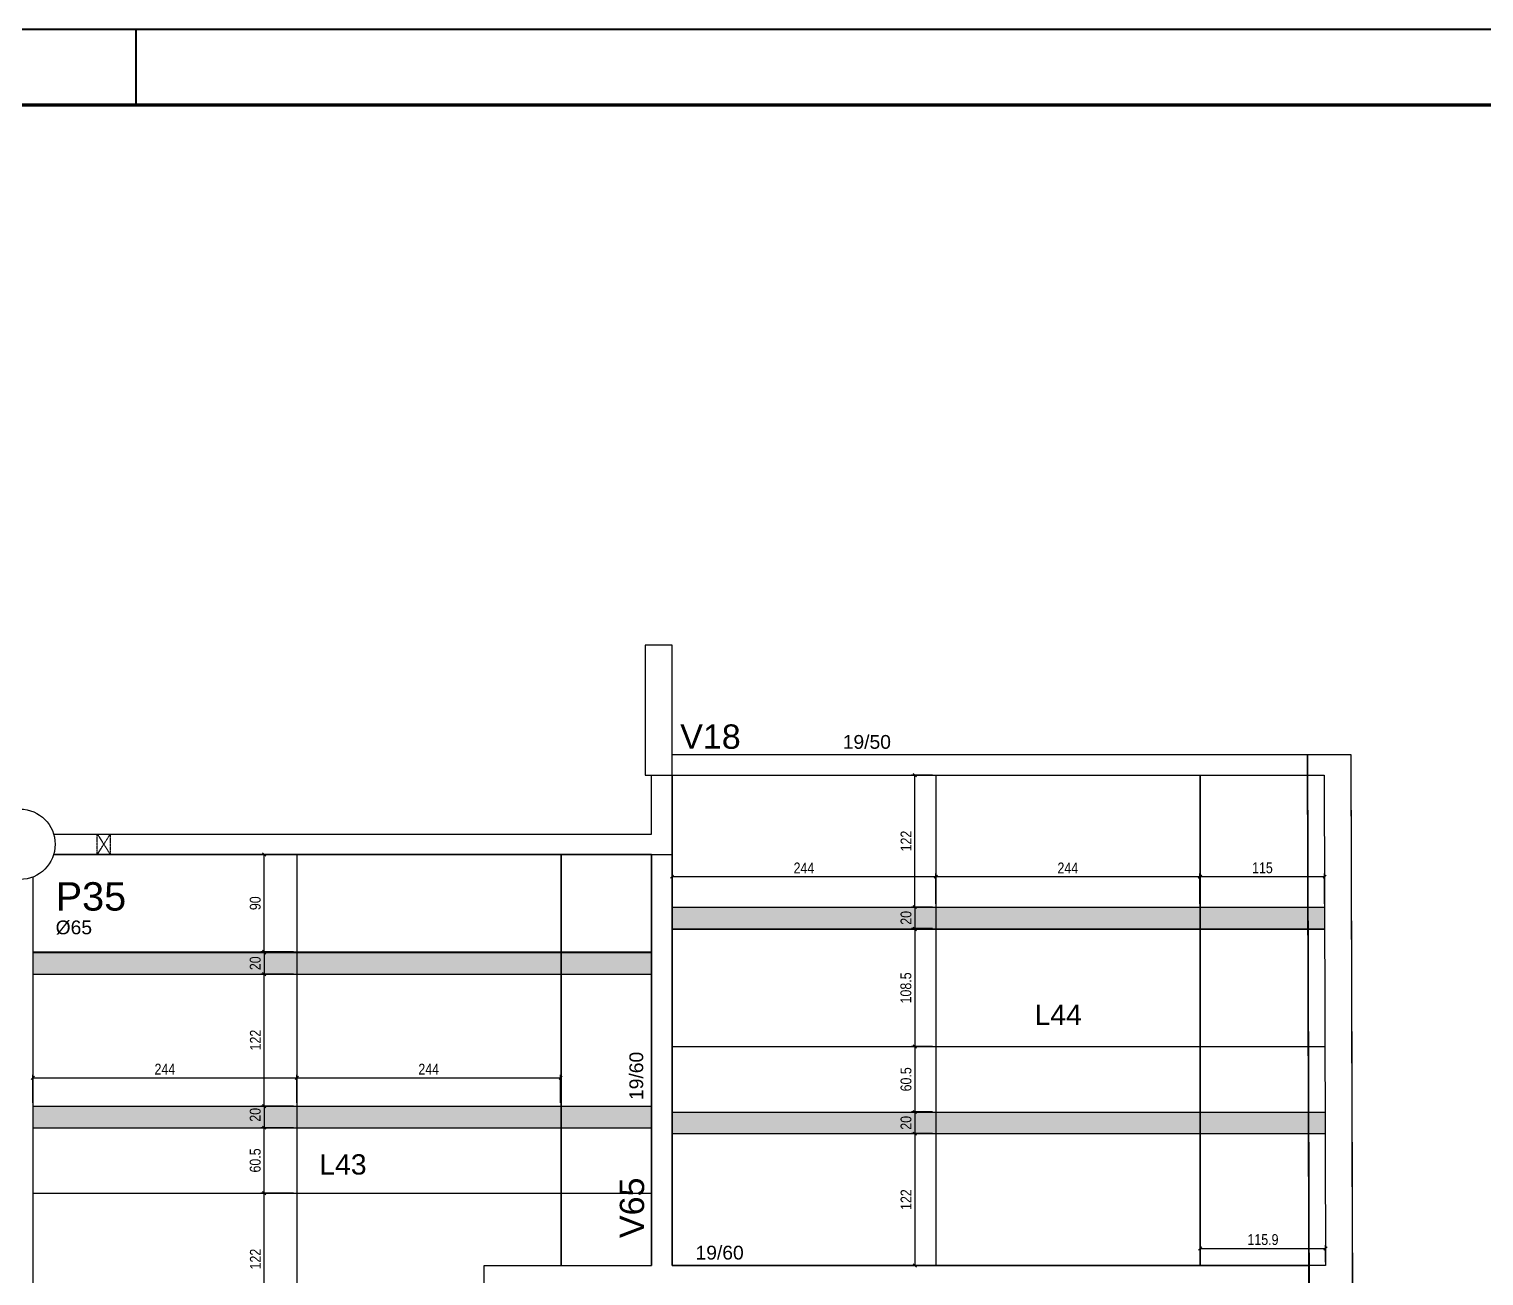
# Model space of a CAD drawing. Extents: x -9338 to -2786, y 930 to 5130.
# Drawn here: x -5477 to -4132, y 3977 to 5130 of the extents above; entities that cross this region are included whole.
import ezdxf

# ---------------------------------------------------------------- set-up
doc = ezdxf.new("R2010")
doc.units = 0
doc.linetypes.add('HIDDEN2', pattern=[0.1875, 0.125, -0.0625])
for name, color, linetype in [('1', 3, 'Continuous'), ('200', 1, 'HIDDEN2'), ('210', 3, 'HIDDEN2'), ('212', 3, 'Continuous'), ('213', 3, 'Continuous'), ('220', 5, 'Continuous'), ('222', 6, 'Continuous'), ('226', 4, 'Continuous'), ('233', 6, 'Continuous'), ('250', 1, 'Continuous'), ('COTA', 2, 'Continuous'), ('Hachura', 7, 'Continuous'), ('Painéis', 200, 'Continuous')]:
    doc.layers.add(name, color=color, linetype=linetype)
doc.layers.add('FOLHA', color=255, linetype='Continuous', lineweight=40)
doc.layers.add('Folhas', color=255, linetype='Continuous', lineweight=9)
doc.styles.add('COTA TECNICA-50', font='techl___.ttf', dxfattribs={"height": 10})
doc.styles.get("Standard").update_dxf_attribs({"font": 'arial.ttf'})
doc.dimstyles.new('COTA PAINEL-50', dxfattribs={"dimtxt": 10, "dimasz": 3, "dimexe": 3, "dimexo": 3, "dimgap": 3, "dimtad": 1, "dimdec": 1, "dimzin": 9, "dimdsep": 46, "dimtxsty": 'COTA TECNICA-50', "dimblk1": 'OBLIQUE', "dimblk2": 'OBLIQUE', "dimsah": 1, "dimcen": 0.9, "dimclrd": 4, "dimclre": 4, "dimclrt": 240, "dimadec": 1, "dimazin": 3, "dimtfac": 1, "dimtdec": 1, "dimtmove": 0, "dimatfit": 3, "dimfxl": 1, "dimtolj": 1, "dimtzin": 12, "dimarcsym": 0})

# ---------------------------------------------------------------- blocks, each defined once
blk = doc.blocks.new('_Oblique')
at = {"color": 0, "linetype": 'ByBlock', "lineweight": -2}
blk.add_line((-0.5, -0.5), (0.5, 0.5), dxfattribs=at)
blk = doc.blocks.new('*D77')
at = {"layer": 'COTA', "color": 4, "lineweight": -2, "transparency": 16777216}
for p, q in [((-4641.4, 4189.5), (-4660.9, 4189.5)), ((-4657.9, 4189.5), (-4657.9, 4129)), ((-4641.4, 4129), (-4660.9, 4129))]:
    blk.add_line(p, q, dxfattribs=at)
at = {"layer": 'Defpoints', "color": 0, "transparency": 16777216}
for p in [(-4638.4, 4189.5), (-4657.9, 4129), (-4638.4, 4129)]:
    blk.add_point(p, dxfattribs=at)
at = {"layer": 'COTA', "color": 4, "lineweight": -2, "transparency": 16777216, "xscale": 3, "yscale": 3, "zscale": 3}
for p, rotation in [((-4657.9, 4189.5), 90), ((-4657.9, 4129), 270)]:
    blk.add_blockref('_Oblique', p, dxfattribs=dict(at, rotation=rotation))
at = {"layer": 'COTA', "color": 240, "transparency": 16777216, "insert": (-4666, 4159.2), "char_height": 10, "attachment_point": 5, "rotation": 90, "style": 'COTA TECNICA-50'}
blk.add_mtext('\\A1;60.5', dxfattribs=at)
blk = doc.blocks.new('*D78')
at = {"layer": 'COTA', "color": 4, "lineweight": -2, "transparency": 16777216}
for p, q in [((-4641.4, 4298), (-4660.9, 4298)), ((-4657.9, 4298), (-4657.9, 4189.5)), ((-4641.4, 4189.5), (-4660.9, 4189.5))]:
    blk.add_line(p, q, dxfattribs=at)
at = {"layer": 'Defpoints', "color": 0, "transparency": 16777216}
for p in [(-4638.4, 4298), (-4657.9, 4189.5), (-4638.4, 4189.5)]:
    blk.add_point(p, dxfattribs=at)
at = {"layer": 'COTA', "color": 4, "lineweight": -2, "transparency": 16777216, "xscale": 3, "yscale": 3, "zscale": 3}
for p, rotation in [((-4657.9, 4298), 90), ((-4657.9, 4189.5), 270)]:
    blk.add_blockref('_Oblique', p, dxfattribs=dict(at, rotation=rotation))
at = {"layer": 'COTA', "color": 240, "transparency": 16777216, "insert": (-4666.1, 4243.7), "char_height": 10, "attachment_point": 5, "rotation": 90, "style": 'COTA TECNICA-50'}
blk.add_mtext('\\A1;108.5', dxfattribs=at)
blk = doc.blocks.new('*D79')
at = {"layer": 'COTA', "color": 4, "lineweight": -2, "transparency": 16777216}
for p, q in [((-4641.4, 4318.5), (-4660.9, 4318.5)), ((-4657.9, 4318.5), (-4657.9, 4298.5)), ((-4641.4, 4298.5), (-4660.9, 4298.5))]:
    blk.add_line(p, q, dxfattribs=at)
at = {"layer": 'Defpoints', "color": 0, "transparency": 16777216}
for p in [(-4638.4, 4318.5), (-4657.9, 4298.5), (-4638.4, 4298.5)]:
    blk.add_point(p, dxfattribs=at)
at = {"layer": 'COTA', "color": 4, "lineweight": -2, "transparency": 16777216, "xscale": 3, "yscale": 3, "zscale": 3}
for p, rotation in [((-4657.9, 4318.5), 90), ((-4657.9, 4298.5), 270)]:
    blk.add_blockref('_Oblique', p, dxfattribs=dict(at, rotation=rotation))
at = {"layer": 'COTA', "color": 240, "transparency": 16777216, "insert": (-4666, 4308.5), "char_height": 10, "attachment_point": 5, "rotation": 90, "style": 'COTA TECNICA-50'}
blk.add_mtext('\\A1;20', dxfattribs=at)
blk = doc.blocks.new('*D80')
at = {"layer": 'COTA', "color": 4, "lineweight": -2, "transparency": 16777216}
for p, q in [((-4641.4, 4440.5), (-4660.9, 4440.5)), ((-4657.9, 4318.5), (-4657.9, 4440.5)), ((-4641.4, 4318.5), (-4660.9, 4318.5))]:
    blk.add_line(p, q, dxfattribs=at)
at = {"layer": 'Defpoints', "color": 0, "transparency": 16777216}
for p in [(-4657.9, 4440.5), (-4638.4, 4440.5), (-4638.4, 4318.5)]:
    blk.add_point(p, dxfattribs=at)
at = {"layer": 'COTA', "color": 4, "lineweight": -2, "transparency": 16777216, "xscale": 3, "yscale": 3, "zscale": 3}
for p, rotation in [((-4657.9, 4440.5), 90), ((-4657.9, 4318.5), 270)]:
    blk.add_blockref('_Oblique', p, dxfattribs=dict(at, rotation=rotation))
at = {"layer": 'COTA', "color": 240, "transparency": 16777216, "insert": (-4666, 4379.5), "char_height": 10, "attachment_point": 5, "rotation": 90, "style": 'COTA TECNICA-50'}
blk.add_mtext('\\A1;122', dxfattribs=at)
blk = doc.blocks.new('*D81')
at = {"layer": 'COTA', "color": 4, "lineweight": -2, "transparency": 16777216}
for p, q in [((-4641.4, 4109), (-4660.9, 4109)), ((-4657.9, 4109), (-4657.9, 3987)), ((-4641.4, 3987), (-4660.9, 3987))]:
    blk.add_line(p, q, dxfattribs=at)
at = {"layer": 'Defpoints', "color": 0, "transparency": 16777216}
for p in [(-4638.4, 4109), (-4657.9, 3987), (-4638.4, 3987)]:
    blk.add_point(p, dxfattribs=at)
at = {"layer": 'COTA', "color": 4, "lineweight": -2, "transparency": 16777216, "xscale": 3, "yscale": 3, "zscale": 3}
for p, rotation in [((-4657.9, 4109), 90), ((-4657.9, 3987), 270)]:
    blk.add_blockref('_Oblique', p, dxfattribs=dict(at, rotation=rotation))
at = {"layer": 'COTA', "color": 240, "transparency": 16777216, "insert": (-4666, 4048), "char_height": 10, "attachment_point": 5, "rotation": 90, "style": 'COTA TECNICA-50'}
blk.add_mtext('\\A1;122', dxfattribs=at)
blk = doc.blocks.new('*D82')
at = {"layer": 'COTA', "color": 4, "lineweight": -2, "transparency": 16777216}
for p, q in [((-4641.4, 4129), (-4660.9, 4129)), ((-4657.9, 4129), (-4657.9, 4109)), ((-4641.4, 4109), (-4660.9, 4109))]:
    blk.add_line(p, q, dxfattribs=at)
at = {"layer": 'Defpoints', "color": 0, "transparency": 16777216}
for p in [(-4638.4, 4129), (-4657.9, 4109), (-4638.4, 4109)]:
    blk.add_point(p, dxfattribs=at)
at = {"layer": 'COTA', "color": 4, "lineweight": -2, "transparency": 16777216, "xscale": 3, "yscale": 3, "zscale": 3}
for p, rotation in [((-4657.9, 4129), 90), ((-4657.9, 4109), 270)]:
    blk.add_blockref('_Oblique', p, dxfattribs=dict(at, rotation=rotation))
at = {"layer": 'COTA', "color": 240, "transparency": 16777216, "insert": (-4666, 4119), "char_height": 10, "attachment_point": 5, "rotation": 90, "style": 'COTA TECNICA-50'}
blk.add_mtext('\\A1;20', dxfattribs=at)
blk = doc.blocks.new('*D83')
at = {"layer": 'COTA', "color": 4, "lineweight": -2, "transparency": 16777216}
for p, q in [((-4882.4, 4321.5), (-4882.4, 4349.6)), ((-4882.4, 4346.6), (-4638.4, 4346.6)), ((-4638.4, 4321.5), (-4638.4, 4349.6))]:
    blk.add_line(p, q, dxfattribs=at)
at = {"layer": 'Defpoints', "color": 0, "transparency": 16777216}
for p in [(-4638.4, 4346.6), (-4882.4, 4318.5), (-4638.4, 4318.5)]:
    blk.add_point(p, dxfattribs=at)
at = {"layer": 'COTA', "color": 4, "lineweight": -2, "transparency": 16777216, "xscale": 3, "yscale": 3, "zscale": 3, "rotation": 180}
blk.add_blockref('_Oblique', (-4882.4, 4346.6), dxfattribs=at)
at = {"layer": 'COTA', "color": 4, "lineweight": -2, "transparency": 16777216, "xscale": 3, "yscale": 3, "zscale": 3}
blk.add_blockref('_Oblique', (-4638.4, 4346.6), dxfattribs=at)
at = {"layer": 'COTA', "color": 240, "transparency": 16777216, "insert": (-4760.4, 4354.6), "char_height": 10, "attachment_point": 5, "style": 'COTA TECNICA-50'}
blk.add_mtext('\\A1;244', dxfattribs=at)
blk = doc.blocks.new('*D84')
at = {"layer": 'COTA', "color": 4, "lineweight": -2, "transparency": 16777216}
for p, q in [((-4638.4, 4321.5), (-4638.4, 4349.6)), ((-4638.4, 4346.6), (-4394.4, 4346.6)), ((-4394.4, 4321.5), (-4394.4, 4349.6))]:
    blk.add_line(p, q, dxfattribs=at)
at = {"layer": 'Defpoints', "color": 0, "transparency": 16777216}
for p in [(-4394.4, 4346.6), (-4638.4, 4318.5), (-4394.4, 4318.5)]:
    blk.add_point(p, dxfattribs=at)
at = {"layer": 'COTA', "color": 4, "lineweight": -2, "transparency": 16777216, "xscale": 3, "yscale": 3, "zscale": 3, "rotation": 180}
blk.add_blockref('_Oblique', (-4638.4, 4346.6), dxfattribs=at)
at = {"layer": 'COTA', "color": 4, "lineweight": -2, "transparency": 16777216, "xscale": 3, "yscale": 3, "zscale": 3}
blk.add_blockref('_Oblique', (-4394.4, 4346.6), dxfattribs=at)
at = {"layer": 'COTA', "color": 240, "transparency": 16777216, "insert": (-4516.4, 4354.6), "char_height": 10, "attachment_point": 5, "style": 'COTA TECNICA-50'}
blk.add_mtext('\\A1;244', dxfattribs=at)
blk = doc.blocks.new('*D85')
at = {"layer": 'COTA', "color": 4, "lineweight": -2, "transparency": 16777216}
for p, q in [((-4393.9, 4321.5), (-4393.9, 4349.6)), ((-4393.9, 4346.6), (-4278.9, 4346.6)), ((-4278.9, 4321.5), (-4278.9, 4349.6))]:
    blk.add_line(p, q, dxfattribs=at)
at = {"layer": 'Defpoints', "color": 0, "transparency": 16777216}
for p in [(-4278.9, 4346.6), (-4393.9, 4318.5), (-4278.9, 4318.5)]:
    blk.add_point(p, dxfattribs=at)
at = {"layer": 'COTA', "color": 4, "lineweight": -2, "transparency": 16777216, "xscale": 3, "yscale": 3, "zscale": 3, "rotation": 180}
blk.add_blockref('_Oblique', (-4393.9, 4346.6), dxfattribs=at)
at = {"layer": 'COTA', "color": 4, "lineweight": -2, "transparency": 16777216, "xscale": 3, "yscale": 3, "zscale": 3}
blk.add_blockref('_Oblique', (-4278.9, 4346.6), dxfattribs=at)
at = {"layer": 'COTA', "color": 240, "transparency": 16777216, "insert": (-4336.4, 4354.7), "char_height": 10, "attachment_point": 5, "style": 'COTA TECNICA-50'}
blk.add_mtext('\\A1;115', dxfattribs=at)
blk = doc.blocks.new('*D86')
at = {"layer": 'COTA', "color": 4, "lineweight": -2, "transparency": 16777216}
for p, q in [((-4393.9, 3990), (-4393.9, 4005.9)), ((-4393.9, 4002.9), (-4278, 4002.9)), ((-4278, 3990.3), (-4278, 4005.9))]:
    blk.add_line(p, q, dxfattribs=at)
at = {"layer": 'Defpoints', "color": 0, "transparency": 16777216}
for p in [(-4278, 4002.9), (-4393.9, 3987), (-4278, 3987.3)]:
    blk.add_point(p, dxfattribs=at)
at = {"layer": 'COTA', "color": 4, "lineweight": -2, "transparency": 16777216, "xscale": 3, "yscale": 3, "zscale": 3, "rotation": 180}
blk.add_blockref('_Oblique', (-4393.9, 4002.9), dxfattribs=at)
at = {"layer": 'COTA', "color": 4, "lineweight": -2, "transparency": 16777216, "xscale": 3, "yscale": 3, "zscale": 3}
blk.add_blockref('_Oblique', (-4278, 4002.9), dxfattribs=at)
at = {"layer": 'COTA', "color": 240, "transparency": 16777216, "insert": (-4335.9, 4011), "char_height": 10, "attachment_point": 5, "style": 'COTA TECNICA-50'}
blk.add_mtext('\\A1;115.9', dxfattribs=at)
blk = doc.blocks.new('*D236')
at = {"layer": 'COTA', "color": 4, "lineweight": -2, "transparency": 16777216}
for p, q in [((-5473.4, 4137.5), (-5473.4, 4163.5)), ((-5473.4, 4160.5), (-5229.4, 4160.5)), ((-5229.4, 4137.5), (-5229.4, 4163.5))]:
    blk.add_line(p, q, dxfattribs=at)
at = {"layer": 'Defpoints', "color": 0, "transparency": 16777216}
for p in [(-5229.4, 4160.5), (-5473.4, 4134.5), (-5229.4, 4134.5)]:
    blk.add_point(p, dxfattribs=at)
at = {"layer": 'COTA', "color": 4, "lineweight": -2, "transparency": 16777216, "xscale": 3, "yscale": 3, "zscale": 3, "rotation": 180}
blk.add_blockref('_Oblique', (-5473.4, 4160.5), dxfattribs=at)
at = {"layer": 'COTA', "color": 4, "lineweight": -2, "transparency": 16777216, "xscale": 3, "yscale": 3, "zscale": 3}
blk.add_blockref('_Oblique', (-5229.4, 4160.5), dxfattribs=at)
at = {"layer": 'COTA', "color": 240, "transparency": 16777216, "insert": (-5351.4, 4168.6), "char_height": 10, "attachment_point": 5, "style": 'COTA TECNICA-50'}
blk.add_mtext('\\A1;244', dxfattribs=at)
blk = doc.blocks.new('*D237')
at = {"layer": 'COTA', "color": 4, "lineweight": -2, "transparency": 16777216}
for p, q in [((-5229.4, 4137.5), (-5229.4, 4163.5)), ((-5229.4, 4160.5), (-4985.4, 4160.5)), ((-4985.4, 4137.5), (-4985.4, 4163.5))]:
    blk.add_line(p, q, dxfattribs=at)
at = {"layer": 'Defpoints', "color": 0, "transparency": 16777216}
for p in [(-4985.4, 4160.5), (-5229.4, 4134.5), (-4985.4, 4134.5)]:
    blk.add_point(p, dxfattribs=at)
at = {"layer": 'COTA', "color": 4, "lineweight": -2, "transparency": 16777216, "xscale": 3, "yscale": 3, "zscale": 3, "rotation": 180}
blk.add_blockref('_Oblique', (-5229.4, 4160.5), dxfattribs=at)
at = {"layer": 'COTA', "color": 4, "lineweight": -2, "transparency": 16777216, "xscale": 3, "yscale": 3, "zscale": 3}
blk.add_blockref('_Oblique', (-4985.4, 4160.5), dxfattribs=at)
at = {"layer": 'COTA', "color": 240, "transparency": 16777216, "insert": (-5107.4, 4168.6), "char_height": 10, "attachment_point": 5, "style": 'COTA TECNICA-50'}
blk.add_mtext('\\A1;244', dxfattribs=at)
blk = doc.blocks.new('*D241')
at = {"layer": 'COTA', "color": 4, "lineweight": -2, "transparency": 16777216}
for p, q in [((-5232.4, 4054), (-5262.6, 4054)), ((-5259.6, 3932), (-5259.6, 4054)), ((-5232.4, 3932), (-5262.6, 3932))]:
    blk.add_line(p, q, dxfattribs=at)
at = {"layer": 'Defpoints', "color": 0, "transparency": 16777216}
for p in [(-5259.6, 4054), (-5229.4, 4054), (-5229.4, 3932)]:
    blk.add_point(p, dxfattribs=at)
at = {"layer": 'COTA', "color": 4, "lineweight": -2, "transparency": 16777216, "xscale": 3, "yscale": 3, "zscale": 3}
for p, rotation in [((-5259.6, 4054), 90), ((-5259.6, 3932), 270)]:
    blk.add_blockref('_Oblique', p, dxfattribs=dict(at, rotation=rotation))
at = {"layer": 'COTA', "color": 240, "transparency": 16777216, "insert": (-5267.7, 3993), "char_height": 10, "attachment_point": 5, "rotation": 90, "style": 'COTA TECNICA-50'}
blk.add_mtext('\\A1;122', dxfattribs=at)
blk = doc.blocks.new('*D242')
at = {"layer": 'COTA', "color": 4, "lineweight": -2, "transparency": 16777216}
for p, q in [((-5232.4, 4114.5), (-5262.6, 4114.5)), ((-5259.6, 4054), (-5259.6, 4114.5)), ((-5232.4, 4054), (-5262.6, 4054))]:
    blk.add_line(p, q, dxfattribs=at)
at = {"layer": 'Defpoints', "color": 0, "transparency": 16777216}
for p in [(-5259.6, 4114.5), (-5229.4, 4114.5), (-5229.4, 4054)]:
    blk.add_point(p, dxfattribs=at)
at = {"layer": 'COTA', "color": 4, "lineweight": -2, "transparency": 16777216, "xscale": 3, "yscale": 3, "zscale": 3}
for p, rotation in [((-5259.6, 4114.5), 90), ((-5259.6, 4054), 270)]:
    blk.add_blockref('_Oblique', p, dxfattribs=dict(at, rotation=rotation))
at = {"layer": 'COTA', "color": 240, "transparency": 16777216, "insert": (-5267.8, 4084.2), "char_height": 10, "attachment_point": 5, "rotation": 90, "style": 'COTA TECNICA-50'}
blk.add_mtext('\\A1;60.5', dxfattribs=at)
blk = doc.blocks.new('*D235')
at = {"layer": 'COTA', "color": 4, "lineweight": -2, "transparency": 16777216}
for p, q in [((-5232.4, 4134.5), (-5262.6, 4134.5)), ((-5259.6, 4134.5), (-5259.6, 4114.5)), ((-5232.4, 4114.5), (-5262.6, 4114.5))]:
    blk.add_line(p, q, dxfattribs=at)
at = {"layer": 'Defpoints', "color": 0, "transparency": 16777216}
for p in [(-5229.4, 4134.5), (-5259.6, 4114.5), (-5229.4, 4114.5)]:
    blk.add_point(p, dxfattribs=at)
at = {"layer": 'COTA', "color": 4, "lineweight": -2, "transparency": 16777216, "xscale": 3, "yscale": 3, "zscale": 3}
for p, rotation in [((-5259.6, 4134.5), 90), ((-5259.6, 4114.5), 270)]:
    blk.add_blockref('_Oblique', p, dxfattribs=dict(at, rotation=rotation))
at = {"layer": 'COTA', "color": 240, "transparency": 16777216, "insert": (-5267.8, 4126.4), "char_height": 10, "attachment_point": 5, "rotation": 90, "style": 'COTA TECNICA-50'}
blk.add_mtext('\\A1;20', dxfattribs=at)
blk = doc.blocks.new('*D243')
at = {"layer": 'COTA', "color": 4, "lineweight": -2, "transparency": 16777216}
for p, q in [((-5232.4, 4256.5), (-5262.6, 4256.5)), ((-5259.6, 4134.5), (-5259.6, 4256.5)), ((-5232.4, 4134.5), (-5262.6, 4134.5))]:
    blk.add_line(p, q, dxfattribs=at)
at = {"layer": 'Defpoints', "color": 0, "transparency": 16777216}
for p in [(-5259.6, 4256.5), (-5229.4, 4256.5), (-5229.4, 4134.5)]:
    blk.add_point(p, dxfattribs=at)
at = {"layer": 'COTA', "color": 4, "lineweight": -2, "transparency": 16777216, "xscale": 3, "yscale": 3, "zscale": 3}
for p, rotation in [((-5259.6, 4256.5), 90), ((-5259.6, 4134.5), 270)]:
    blk.add_blockref('_Oblique', p, dxfattribs=dict(at, rotation=rotation))
at = {"layer": 'COTA', "color": 240, "transparency": 16777216, "insert": (-5267.7, 4195.5), "char_height": 10, "attachment_point": 5, "rotation": 90, "style": 'COTA TECNICA-50'}
blk.add_mtext('\\A1;122', dxfattribs=at)
blk = doc.blocks.new('*D244')
at = {"layer": 'COTA', "color": 4, "lineweight": -2, "transparency": 16777216}
for p, q in [((-5232.4, 4276.5), (-5262.6, 4276.5)), ((-5259.6, 4276.5), (-5259.6, 4256.5)), ((-5232.4, 4256.5), (-5262.6, 4256.5))]:
    blk.add_line(p, q, dxfattribs=at)
at = {"layer": 'Defpoints', "color": 0, "transparency": 16777216}
for p in [(-5229.4, 4276.5), (-5259.6, 4256.5), (-5229.4, 4256.5)]:
    blk.add_point(p, dxfattribs=at)
at = {"layer": 'COTA', "color": 4, "lineweight": -2, "transparency": 16777216, "xscale": 3, "yscale": 3, "zscale": 3}
for p, rotation in [((-5259.6, 4276.5), 90), ((-5259.6, 4256.5), 270)]:
    blk.add_blockref('_Oblique', p, dxfattribs=dict(at, rotation=rotation))
at = {"layer": 'COTA', "color": 240, "transparency": 16777216, "insert": (-5267.8, 4266.5), "char_height": 10, "attachment_point": 5, "rotation": 90, "style": 'COTA TECNICA-50'}
blk.add_mtext('\\A1;20', dxfattribs=at)
blk = doc.blocks.new('*D245')
at = {"layer": 'COTA', "color": 4, "lineweight": -2, "transparency": 16777216}
for p, q in [((-5232.4, 4367), (-5262.6, 4367)), ((-5259.6, 4277), (-5259.6, 4367)), ((-5232.4, 4277), (-5262.6, 4277))]:
    blk.add_line(p, q, dxfattribs=at)
at = {"layer": 'Defpoints', "color": 0, "transparency": 16777216}
for p in [(-5259.6, 4367), (-5229.4, 4367), (-5229.4, 4277)]:
    blk.add_point(p, dxfattribs=at)
at = {"layer": 'COTA', "color": 4, "lineweight": -2, "transparency": 16777216, "xscale": 3, "yscale": 3, "zscale": 3}
for p, rotation in [((-5259.6, 4367), 90), ((-5259.6, 4277), 270)]:
    blk.add_blockref('_Oblique', p, dxfattribs=dict(at, rotation=rotation))
at = {"layer": 'COTA', "color": 240, "transparency": 16777216, "insert": (-5267.8, 4322), "char_height": 10, "attachment_point": 5, "rotation": 90, "style": 'COTA TECNICA-50'}
blk.add_mtext('\\A1;90', dxfattribs=at)

msp = doc.modelspace()

# ---------------------------------------------------------------- hatches: boundary and pattern name
at = {"layer": 'Hachura', "true_color": 0x939598}
h = msp.add_hatch(color=252, dxfattribs=at)
h.dxf.hatch_style = 1
h.paths.add_polyline_path([(-4278.85, 4318.48), (-4393.86, 4318.48), (-4393.86, 4298.48), (-4278.8, 4298.48)])
h.paths.add_polyline_path([(-4394.36, 4318.48), (-4638.36, 4318.48), (-4638.36, 4298.48), (-4394.36, 4298.48)])
h.paths.add_polyline_path([(-4638.36, 4318.48), (-4882.36, 4318.48), (-4882.36, 4298.48), (-4638.36, 4298.48)])
h.paths.add_polyline_path([(-4638.36, 4128.98), (-4882.36, 4128.98), (-4882.36, 4108.98), (-4638.36, 4108.98)])
h.paths.add_polyline_path([(-4394.36, 4128.98), (-4638.36, 4128.98), (-4638.36, 4108.98), (-4394.36, 4108.98)])
h.paths.add_polyline_path([(-4278.34, 4128.98), (-4393.86, 4128.98), (-4393.86, 4108.98), (-4278.29, 4108.98)])
h = msp.add_hatch(color=252, dxfattribs=at)
h.dxf.hatch_style = 1
h.paths.add_polyline_path([(-4901.36, 4276.48), (-4984.86, 4276.48), (-4984.86, 4256.48), (-4901.36, 4256.48)])
h.paths.add_polyline_path([(-4985.36, 4276.48), (-5229.36, 4276.48), (-5229.36, 4256.48), (-4985.36, 4256.48)])
h.paths.add_polyline_path([(-5229.36, 4276.48), (-5473.36, 4276.48), (-5473.36, 4256.48), (-5229.36, 4256.48)])
h.paths.add_polyline_path([(-5229.36, 4134.48), (-5473.36, 4134.48), (-5473.36, 4114.48), (-5229.36, 4114.48)])
h.paths.add_polyline_path([(-4985.36, 4134.48), (-5229.36, 4134.48), (-5229.36, 4114.48), (-4985.36, 4114.48)])
h.paths.add_polyline_path([(-4901.36, 4134.48), (-4984.86, 4134.48), (-4984.86, 4114.48), (-4901.36, 4114.48)])
h.paths.add_polyline_path([(-5229.36, 3931.98), (-5473.36, 3931.98), (-5473.36, 3911.98), (-5229.36, 3911.98)])
h.paths.add_polyline_path([(-5056.15, 3931.98), (-5229.36, 3931.98), (-5229.36, 3911.98), (-5056.15, 3911.98)])

# ---------------------------------------------------------------- linework, layer by layer
at = {"layer": '1'}
for p, q in [((-4882.36, 4459.48), (-4294.63, 4459.48)), ((-4901.36, 4385.98), (-4901.36, 4440.48)), ((-4882.36, 4440.48), (-4882.36, 3986.98)), ((-4882.36, 4440.48), (-4294.58, 4440.48)), ((-5454.28, 4385.98), (-4901.36, 4385.98)), ((-5454.28, 4366.98), (-4882.36, 4366.98)), ((-4901.36, 3986.98), (-4901.36, 4366.98)), ((-5473.36, 4346.27), (-5473.36, 3729.48)), ((-5056.15, 3729.48), (-5056.15, 3986.98)), ((-5056.15, 3986.98), (-4901.36, 3986.98)), ((-4882.36, 3986.98), (-4293.36, 3986.98))]:
    msp.add_line(p, q, dxfattribs=at)
at = {"layer": '200'}
for p, q in [((-5413.86, 4366.98), (-5401.86, 4385.98)), ((-5413.86, 4385.98), (-5401.86, 4366.98))]:
    msp.add_line(p, q, dxfattribs=at)
at = {"layer": '210'}
for p, q in [((-5413.86, 4366.98), (-5413.86, 4385.98)), ((-5401.86, 4385.98), (-5401.86, 4366.98))]:
    msp.add_line(p, q, dxfattribs=at)
at = {"layer": '220'}
for p, q in [((-4294.63, 4459.48), (-4290.13, 2786.44)), ((-4254.63, 4459.59), (-4250.02, 2746.42))]:
    msp.add_line(p, q, dxfattribs=at)
for points in [[(-4706.03, 1497.44), (-4706.03, 2097.44), (-4435.03, 2097.44), (-4435.06, 2786.44), (-4290.13, 2786.44), (-4294.63, 4459.48)], [(-4254.63, 4459.59), (-4250.02, 2746.42)]]:
    msp.add_lwpolyline(points, dxfattribs=at)
at = {"layer": '222'}
msp.add_lwpolyline([(-4907.36, 4440.48), (-4882.36, 4440.48), (-4882.36, 4560.48), (-4907.36, 4560.48), (-4907.36, 4440.48)], dxfattribs=at)
msp.add_circle((-5485.36, 4376.48), 32.5, dxfattribs=at)
at = {"layer": '250', "linetype": 'Continuous'}
msp.add_line((-4294.63, 4459.48), (-4254.63, 4459.59), dxfattribs=at)
at = {"layer": 'FOLHA'}
msp.add_line((-5378.11, 5130.12), (-5378.11, 5060.05), dxfattribs=at)
msp.add_lwpolyline([(-2786.27, 5130.12), (-2786.27, 930.12), (-9337.89, 930.12), (-9337.89, 5130.12)], close=True, dxfattribs=at)
at = {"layer": 'Folhas', "color": 30, "const_width": 3}
msp.add_lwpolyline([(-2975.57, 1000.19), (-9162.72, 1000.19), (-9162.72, 5060.05), (-2975.57, 5060.05)], dxfattribs=at)
at = {"layer": 'Painéis'}
for p, q in [((-4882.36, 4440.48), (-4294.58, 4440.48)), ((-4638.36, 4440.48), (-4638.36, 3986.98)), ((-4394.36, 4440.48), (-4394.36, 3986.98)), ((-4393.86, 4440.48), (-4393.86, 3986.98)), ((-4901.36, 4366.98), (-5454.28, 4366.98)), ((-5229.36, 4366.98), (-5229.36, 3729.48)), ((-4985.36, 4366.98), (-4985.36, 3986.98)), ((-4984.86, 4366.98), (-4984.86, 3986.98)), ((-4901.36, 4366.98), (-4901.36, 3986.98)), ((-4901.36, 3986.98), (-4901.36, 4366.98)), ((-5473.36, 4346.27), (-5473.36, 3729.48)), ((-5473.36, 4346.27), (-5473.36, 3729.48)), ((-4882.36, 4318.48), (-4278.85, 4318.48)), ((-4882.36, 4298.48), (-4278.8, 4298.48)), ((-4882.36, 4297.98), (-4278.8, 4297.98)), ((-5473.36, 4276.98), (-4901.36, 4276.98)), ((-5473.36, 4276.48), (-4901.36, 4276.48)), ((-5473.36, 4256.48), (-4901.36, 4256.48)), ((-4882.36, 4189.48), (-4278.51, 4189.48)), ((-5473.36, 4134.48), (-4901.36, 4134.48)), ((-4882.36, 4128.98), (-4278.34, 4128.98)), ((-5473.36, 4114.48), (-4901.36, 4114.48)), ((-4882.36, 4108.98), (-4278.29, 4108.98)), ((-5473.36, 4053.98), (-4902.08, 4053.98)), ((-5056.15, 3729.48), (-5056.15, 3986.98)), ((-5056.15, 3986.98), (-4901.36, 3986.98))]:
    msp.add_line(p, q, dxfattribs=at)
msp.add_lwpolyline([(-4882.36, 3986.98), (-4882.36, 4440.48), (-4279.18, 4440.48), (-4277.96, 3986.98)], close=True, dxfattribs=at)

# ---------------------------------------------------------------- texts
at = {"layer": '212'}
for s, p in [('19/50', (-4724.52, 4464.77)), ('19/60', (-4860.67, 3992.6))]:
    msp.add_text(s, height=12.75, dxfattribs=at).set_placement(p)
msp.add_text('19/60', height=12.75, rotation=90, dxfattribs=at).set_placement((-4909.08, 4140.08))
at = {"layer": '213'}
msp.add_text('%%c65', height=12.75, dxfattribs=at).set_placement((-5452.41, 4293.31))
at = {"layer": '220'}
msp.add_text('P35', height=26.25, dxfattribs=at).set_placement((-5452.41, 4315.18))
at = {"layer": '226'}
for s, p in [('L44', (-4547.16, 4209.53)), ('L43', (-5208.56, 4071.17))]:
    msp.add_text(s, height=18.75, dxfattribs=at).set_placement(p)
at = {"layer": '233'}
msp.add_text('V18', height=22.5, dxfattribs=at).set_placement((-4874.81, 4464.78))
msp.add_text('V65', height=22.5, rotation=90, dxfattribs=at).set_placement((-4908.2, 4012.46))

# ---------------------------------------------------------------- dimensions: what is measured, and where the dimension line sits
at = {"layer": 'COTA'}
for base, p1, p2, picture, middle in [((-4657.93, 4440.48), (-4638.36, 4318.48), (-4638.36, 4440.48), '*D80', (-4665.99, 4379.48)), ((-5259.65, 4366.98), (-5229.36, 4276.98), (-5229.36, 4366.98), '*D245', (-5267.78, 4321.98)), ((-4657.93, 4189.48), (-4638.36, 4297.98), (-4638.36, 4189.48), '*D78', (-4666.06, 4243.73)), ((-5259.65, 4256.48), (-5229.36, 4134.48), (-5229.36, 4256.48), '*D243', (-5267.71, 4195.48)), ((-4657.93, 4128.98), (-4638.36, 4189.48), (-4638.36, 4128.98), '*D77', (-4666.04, 4159.23)), ((-5259.65, 4114.48), (-5229.36, 4053.98), (-5229.36, 4114.48), '*D242', (-5267.76, 4084.23)), ((-4657.93, 3986.98), (-4638.36, 4108.98), (-4638.36, 3986.98), '*D81', (-4665.99, 4047.98)), ((-5259.65, 4053.98), (-5229.36, 3931.98), (-5229.36, 4053.98), '*D241', (-5267.71, 3992.98))]:
    dim = msp.add_linear_dim(base=base, p1=p1, p2=p2, angle=90, dimstyle='COTA PAINEL-50', dxfattribs=at)
    dim.commit()
    dim.dimension.update_dxf_attribs({"geometry": picture, "text_midpoint": middle})
for base, p1, p2, picture, middle in [((-4638.36, 4346.58), (-4882.36, 4318.48), (-4638.36, 4318.48), '*D83', (-4760.36, 4354.65)), ((-4394.36, 4346.58), (-4638.36, 4318.48), (-4394.36, 4318.48), '*D84', (-4516.36, 4354.65)), ((-4278.85, 4346.58), (-4393.86, 4318.48), (-4278.85, 4318.52), '*D85', (-4336.36, 4354.69)), ((-5229.36, 4160.51), (-5473.36, 4134.48), (-5229.36, 4134.48), '*D236', (-5351.36, 4168.58)), ((-4985.36, 4160.51), (-5229.36, 4134.48), (-4985.36, 4134.48), '*D237', (-5107.36, 4168.58)), ((-4277.96, 4002.91), (-4393.86, 3986.98), (-4277.96, 3987.29), '*D86', (-4335.91, 4011.05))]:
    dim = msp.add_linear_dim(base=base, p1=p1, p2=p2, dimstyle='COTA PAINEL-50', dxfattribs=at)
    dim.commit()
    dim.dimension.update_dxf_attribs({"geometry": picture, "text_midpoint": middle})
for base, p1, p2, picture, middle in [((-4657.93, 4298.48), (-4638.36, 4318.48), (-4638.36, 4298.48), '*D79', (-4657.93, 4308.48)), ((-5259.65, 4256.48), (-5229.36, 4276.48), (-5229.36, 4256.48), '*D244', (-5259.65, 4266.48)), ((-5259.65, 4114.48), (-5229.36, 4134.48), (-5229.36, 4114.48), '*D235', (-5259.65, 4126.42)), ((-4657.93, 4108.98), (-4638.36, 4128.98), (-4638.36, 4108.98), '*D82', (-4657.93, 4118.98))]:
    dim = msp.add_linear_dim(base=base, p1=p1, p2=p2, angle=90, dimstyle='COTA PAINEL-50', dxfattribs=at)
    dim.commit()
    dim.dimension.update_dxf_attribs({"geometry": picture, "text_midpoint": middle, "dimtype": 160})

doc.saveas('drawing.dxf')
